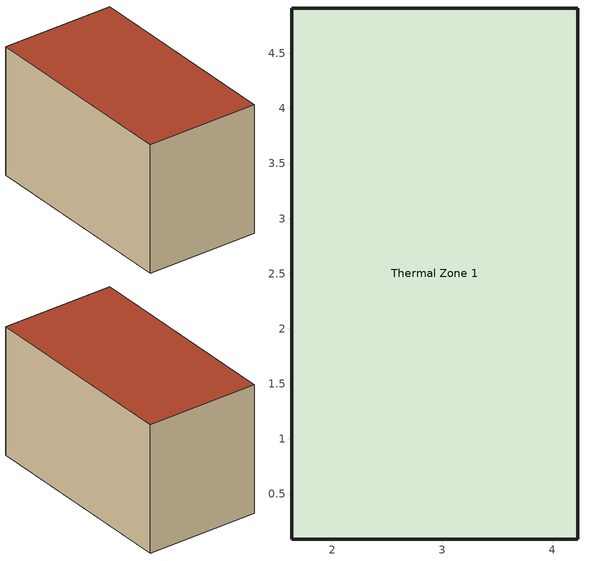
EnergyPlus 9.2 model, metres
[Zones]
Thermal Zone 1
 floor ground (ExtSlabCarpet 4in ClimateZone 1-8): 4.23,4.91 4.23,0.09 1.63,0.09 1.63,4.91 z0
 wall outside (ASHRAE 189.1-2009 ExtWall Mass ClimateZone 5): 1.63,4.91 1.63,0.09 4.23,0.09 4.23,4.91 1.63,4.91 z0:3
 roof outside (ASHRAE 189.1-2009 ExtRoof IEAD ClimateZone 2-5): 4.23,0.09 4.23,4.91 1.63,4.91 1.63,0.09 z3
[Building]
Building 1
[Site:Location]
Denver Centennial  Golden   Nr: Latitude {deg}=39.74; Longitude {deg}=-105.18; Time Zone {hr}=-7; Elevation {m}=1829
[Material] Thermal Absorptance=0.9
Name | Roughness | Thickness {m} | Conductivity {W/m-K} | Density {kg/m3} | Specific Heat {J/kg-K} | Solar Absorptance | Visible Absorptance
1/2IN Gypsum | Smooth | 0.0127 | 0.16 | 784.9 | 830 | 0.4 | 0.4
1IN Stucco | Smooth | 0.0253 | 0.6918 | 1858 | 837 | 0.92 | 0.92
8IN Concrete HW | MediumRough | 0.2033 | 1.7296 | 2243 | 837 | 0.65 | 0.65
MAT-CC05 4 HW CONCRETE | Rough | 0.1016 | 1.311 | 2240 | 836.8 | 0.85 | 0.85
Metal Decking | MediumSmooth | 0.0015 | 45.006 | 7680 | 418.4 | 0.6 | 0.6
Roof Insulation [21] | MediumRough | 0.2105 | 0.049 | 265 | 836.8 | 0.7 | 0.7
Roof Membrane | VeryRough | 0.0095 | 0.16 | 1121.29 | 1460 | 0.7 | 0.7
Wall Insulation [40] | MediumRough | 0.0794 | 0.0432 | 91 | 837 | 0.5 | 0.5
[Material:NoMass]
CP02 CARPET PAD: Roughness=Smooth; Thermal Resistance {m2-K/W}=0.1; Thermal Absorptance=0.9; Solar Absorptance=0.8; Visible Absorptance=0.8
[Construction]
ASHRAE 189.1-2009 ExtRoof IEAD ClimateZone 2-5: Roof Membrane, Roof Insulation [21], Metal Decking
ASHRAE 189.1-2009 ExtWall Mass ClimateZone 5: 1IN Stucco, 8IN Concrete HW, Wall Insulation [40], 1/2IN Gypsum
ExtSlabCarpet 4in ClimateZone 1-8: MAT-CC05 4 HW CONCRETE, CP02 CARPET PAD
[Zone]
Thermal Zone 1
